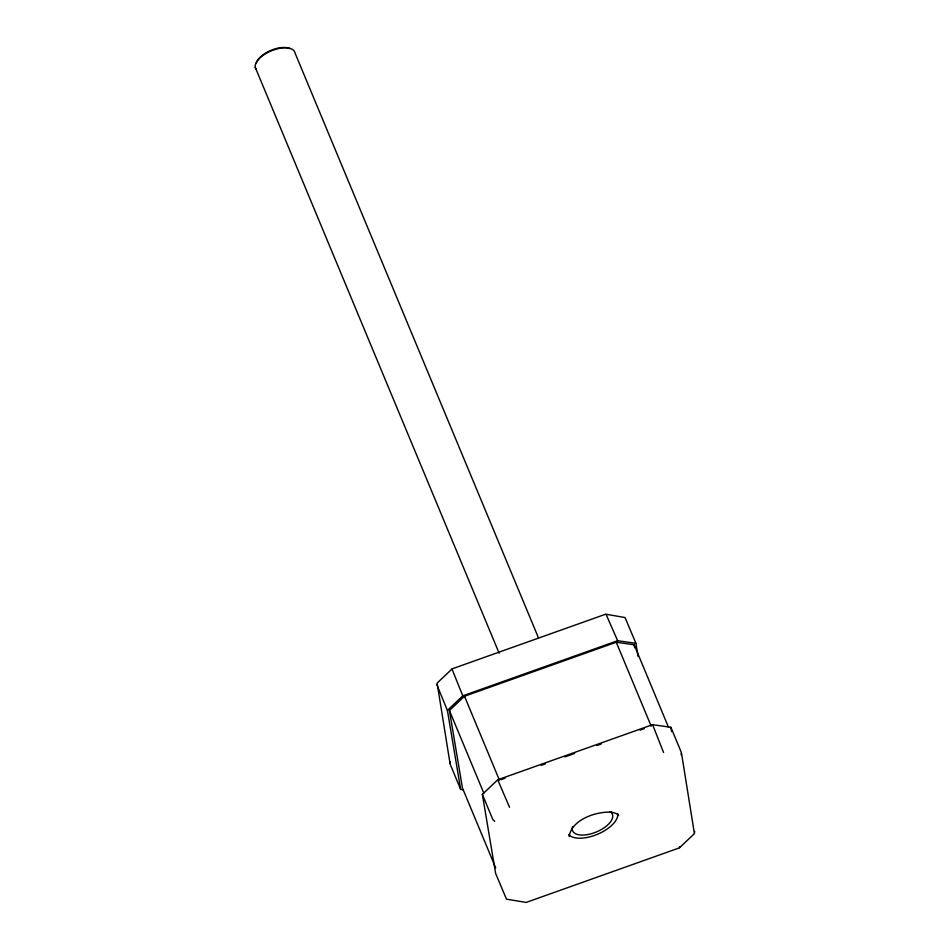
<?xml version="1.0" encoding="UTF-8"?>
<svg xmlns="http://www.w3.org/2000/svg" width="950" height="950" viewBox="0 0 950 950"><rect width="100%" height="100%" fill="white"/><g stroke="black" fill="none" stroke-linecap="round" stroke-linejoin="round"><path stroke-width="1.43" d="M463.493 789.854L460.679 789.45L450.241 764.382L450.336 761.758M525.089 902.239L506.492 899.175L495.627 873.406L482.363 794.378L497.741 779.796L652.591 724.672L670.866 727.273L681.304 752.341L681.209 754.965M451.998 669.061L462.793 695.828L447.402 710.41L460.679 789.45M679.547 847.661L679.44 846.676M450.039 763.562L437.131 683.133M681.506 753.16L694.403 833.589M569.121 836.665C571.378 820.076 595.175 811.312 611.681 812.155M437.665 682.575L452.152 668.847L605.601 614.222M495.686 867.884L462.436 787.989L449.421 710.529L464.503 696.243L616.253 642.224L634.161 644.777L668.551 727.379M693.88 834.148L679.393 847.875L525.944 902.5M462.793 695.828L617.643 640.716L635.918 643.316L638.127 656.486M500.852 779.712L505.02 778.216M541.215 765.332L545.395 763.847M564.882 756.913L574.631 753.445M596.909 745.512L601.089 744.028M640.062 730.146L644.242 728.662M611.361 812.131L615.909 813.402L618.628 815.48M494.677 821.37L492.789 819.446L482.363 794.378M509.532 807.286L497.741 779.796M635.918 643.316L625.053 617.547L606.017 614.234L617.643 640.716M652.591 724.672L663.563 752.459M616.253 642.224L651.201 726.192M538.389 637.652L295.07 53.105A21.244 10.106 -22.6 0 0 270.857 51.039A21.244 10.106 -22.6 0 0 256.358 69.671M255.229 67.284L499.13 653.196M464.503 696.243L499.451 780.199M449.421 710.529L483.811 793.143M447.402 710.41L436.774 684.57M694.569 831.381L694.771 832.153M670.866 727.273L671.602 731.666M634.161 644.777L634.648 647.698M256.358 62.902A19.748 9.393 -22.6 0 1 270.655 50.469A19.748 9.393 -22.6 0 1 289.881 48.545M617.714 813.509A26.921 12.801 -22.6 0 1 597.906 834.1A26.921 12.801 -22.6 0 1 568.646 834.516M610.043 811.621A21.541 10.248 -22.6 0 1 595.959 832.141A21.541 10.248 -22.6 0 1 572.506 826.773"/></g></svg>
